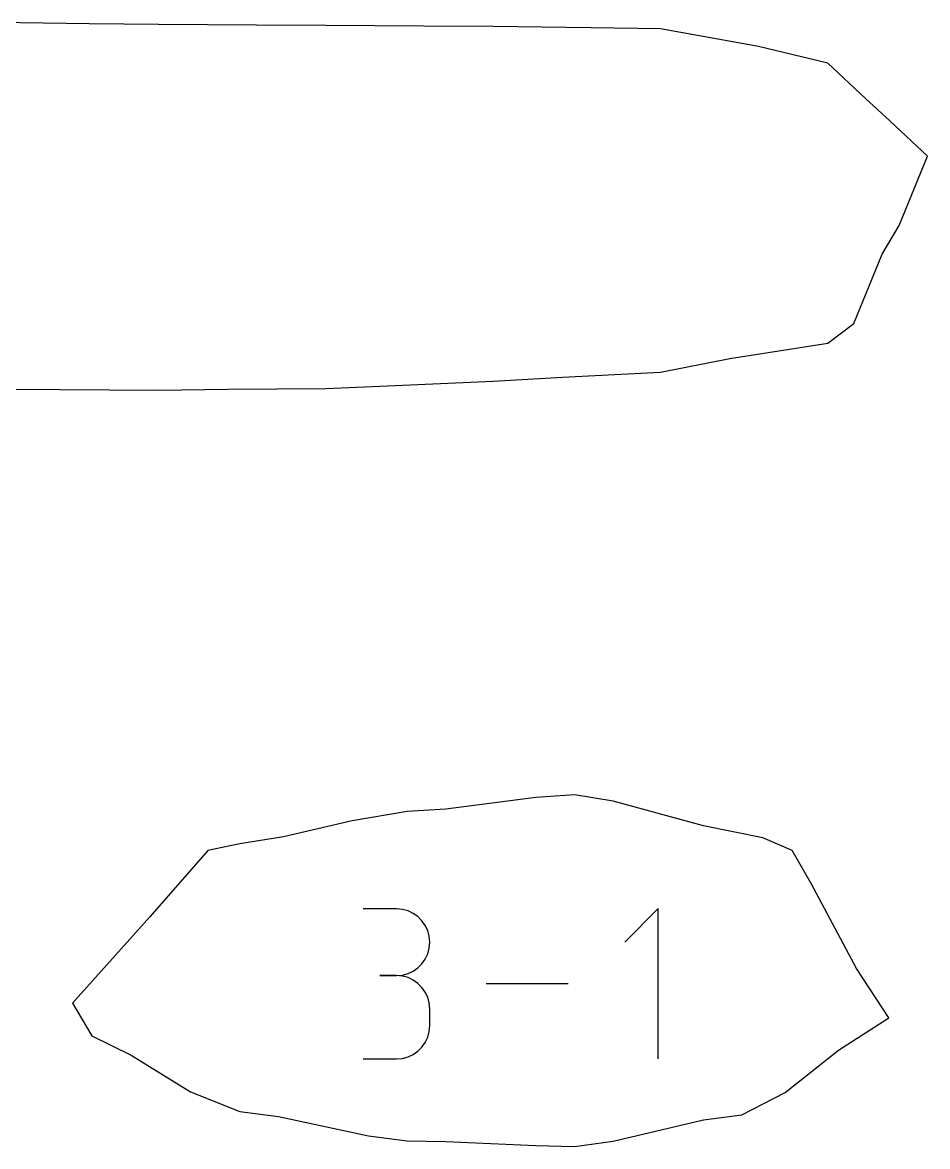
# Model space of a CAD drawing. Extents: x 0 to 12.2, y 0 to 12.
# Drawn here: x 9.935 to 10.55, y 1.771 to 2.535 of the extents above; entities that cross this region are included whole.
import ezdxf

# ---------------------------------------------------------------- set-up
doc = ezdxf.new("R2010")
doc.units = 0

msp = doc.modelspace()

# ---------------------------------------------------------------- linework, layer by layer
at = {"layer": 'annotation', "color": 1}
for p, q in [((10.188982, 1.932738), (10.166295, 1.932738)), ((10.193062, 1.932371), (10.188982, 1.932738)), ((10.366868, 1.932856), (10.344156, 1.910138)), ((10.366868, 1.830693), (10.366868, 1.932856)), ((10.196902, 1.931316), (10.193062, 1.932371)), ((10.200436, 1.929636), (10.196902, 1.931316)), ((10.203602, 1.927397), (10.200436, 1.929636)), ((10.206336, 1.924664), (10.203602, 1.927397)), ((10.208573, 1.921501), (10.206336, 1.924664)), ((10.21025, 1.917973), (10.208573, 1.921501)), ((10.211304, 1.914145), (10.21025, 1.917973)), ((10.211669, 1.910083), (10.211304, 1.914145)), ((10.211304, 1.906002), (10.211669, 1.910083)), ((10.211669, 1.910083), (10.211669, 1.910083)), ((10.208573, 1.898621), (10.21025, 1.902159)), ((10.21025, 1.902159), (10.211304, 1.906002)), ((10.203602, 1.892711), (10.206336, 1.895449)), ((10.206336, 1.895449), (10.208573, 1.898621)), ((10.188982, 1.887364), (10.177623, 1.887364)), ((10.177623, 1.887364), (10.188982, 1.887364)), ((10.188982, 1.887364), (10.193062, 1.887731)), ((10.193062, 1.886998), (10.188982, 1.887364)), ((10.188982, 1.887364), (10.188982, 1.887364)), ((10.193062, 1.887731), (10.196902, 1.888787)), ((10.196902, 1.885943), (10.193062, 1.886998)), ((10.196902, 1.888787), (10.200436, 1.890468)), ((10.200436, 1.890468), (10.203602, 1.892711)), ((10.200436, 1.884263), (10.196902, 1.885943)), ((10.203602, 1.882024), (10.200436, 1.884263)), ((10.206336, 1.87929), (10.203602, 1.882024)), ((10.208573, 1.876127), (10.206336, 1.87929)), ((10.305851, 1.881774), (10.24999, 1.881774)), ((10.21025, 1.8726), (10.208573, 1.876127)), ((10.211304, 1.868772), (10.21025, 1.8726)), ((10.211669, 1.86471), (10.211304, 1.868772)), ((10.211669, 1.85335), (10.211669, 1.86471)), ((10.211669, 1.86471), (10.211669, 1.86471)), ((10.21025, 1.845458), (10.211304, 1.849287)), ((10.211304, 1.849287), (10.211669, 1.85335)), ((10.206336, 1.838767), (10.208573, 1.84193)), ((10.208573, 1.84193), (10.21025, 1.845458)), ((10.196902, 1.832117), (10.200436, 1.833796)), ((10.200436, 1.833796), (10.203602, 1.836034)), ((10.203602, 1.836034), (10.206336, 1.838767)), ((10.166295, 1.830696), (10.188982, 1.830696)), ((10.188982, 1.830696), (10.193062, 1.831062)), ((10.188982, 1.830696), (10.188982, 1.830696)), ((10.193062, 1.831062), (10.196902, 1.832117))]:
    msp.add_line(p, q, dxfattribs=at)
at = {"layer": 'boundary', "color": 5}
for p, q in [((9.98008, 2.534189), (9.913428, 2.535025)), ((10.027208, 2.533669), (9.98008, 2.534189)), ((10.09386, 2.533266), (10.027208, 2.533669)), ((10.140988, 2.532981), (10.09386, 2.533266)), ((10.20764, 2.53258), (10.140988, 2.532981)), ((10.254768, 2.532295), (10.20764, 2.53258)), ((10.32142, 2.531459), (10.254768, 2.532295)), ((10.368548, 2.530763), (10.32142, 2.531459)), ((10.4352, 2.518636), (10.368548, 2.530763)), ((10.482328, 2.507351), (10.4352, 2.518636)), ((10.507865, 2.483343), (10.482328, 2.507351)), ((10.52448, 2.468263), (10.507865, 2.483343)), ((10.550017, 2.444255), (10.52448, 2.468263)), ((10.53083, 2.397127), (10.550017, 2.444255)), ((10.519077, 2.377604), (10.53083, 2.397127)), ((10.49989, 2.330475), (10.519077, 2.377604)), ((10.482328, 2.317032), (10.49989, 2.330475)), ((10.415677, 2.306597), (10.482328, 2.317032)), ((10.368548, 2.297501), (10.415677, 2.306597)), ((10.254768, 2.29127), (10.301897, 2.293955)), ((10.301897, 2.293955), (10.368548, 2.297501)), ((9.913428, 2.285817), (9.960556, 2.285583)), ((9.960556, 2.285583), (10.027208, 2.285245)), ((10.027208, 2.285245), (10.074336, 2.285773)), ((10.074336, 2.285773), (10.140988, 2.286414)), ((10.140988, 2.286414), (10.188117, 2.28843)), ((10.188117, 2.28843), (10.254768, 2.29127)), ((10.310129, 2.010088), (10.28386, 2.008449)), ((10.336399, 2.005964), (10.310129, 2.010088)), ((10.28386, 2.008449), (10.222619, 2.000403)), ((10.39764, 1.989147), (10.336399, 2.005964)), ((10.196349, 1.998764), (10.158933, 1.992429)), ((10.222619, 2.000403), (10.196349, 1.998764)), ((10.158933, 1.992429), (10.112334, 1.98154)), ((10.438079, 1.980982), (10.39764, 1.989147)), ((10.112334, 1.98154), (10.082569, 1.976985)), ((10.457994, 1.972371), (10.438079, 1.980982)), ((10.060842, 1.972371), (10.021485, 1.927274)), ((10.082569, 1.976985), (10.060842, 1.972371)), ((10.47086, 1.949862), (10.457994, 1.972371)), ((10.501659, 1.892119), (10.47086, 1.949862)), ((10.021485, 1.927274), (9.968789, 1.868626)), ((10.523747, 1.858591), (10.501659, 1.892119)), ((9.968789, 1.868626), (9.982011, 1.846337)), ((10.489568, 1.836606), (10.523747, 1.858591)), ((9.982011, 1.846337), (10.008621, 1.833367)), ((10.008621, 1.833367), (10.048985, 1.808398)), ((10.453353, 1.807995), (10.489568, 1.836606)), ((10.048985, 1.808398), (10.082569, 1.794934)), ((10.423909, 1.792817), (10.453353, 1.807995)), ((10.082569, 1.794934), (10.108838, 1.791641)), ((10.108838, 1.791641), (10.17008, 1.778391)), ((10.336399, 1.77476), (10.39764, 1.789254)), ((10.39764, 1.789254), (10.423909, 1.792817)), ((10.17008, 1.778391), (10.196349, 1.775098)), ((10.196349, 1.775098), (10.222619, 1.774511)), ((10.222619, 1.774511), (10.28386, 1.771784)), ((10.310129, 1.771198), (10.336399, 1.77476)), ((10.28386, 1.771784), (10.310129, 1.771198))]:
    msp.add_line(p, q, dxfattribs=at)

doc.saveas('drawing.dxf')
